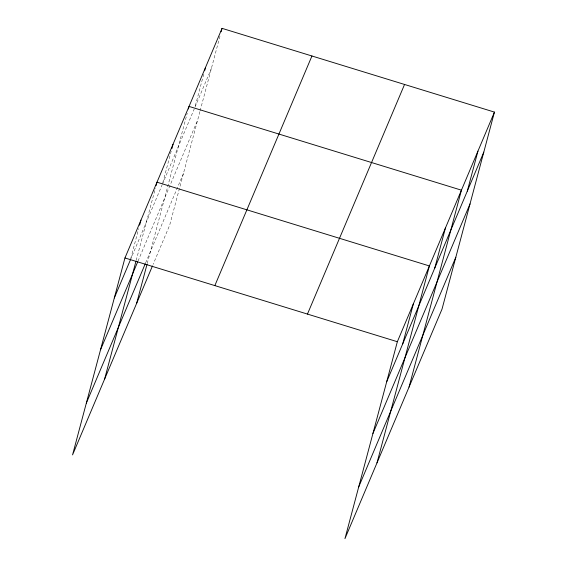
<?xml version="1.0" encoding="UTF-8"?>
<svg xmlns="http://www.w3.org/2000/svg" width="567" height="567" viewBox="0 0 567 567"><rect width="100%" height="100%" fill="white"/><g stroke="black" fill="none" stroke-linecap="round" stroke-linejoin="round"><path stroke-width="0.43" stroke-dasharray="2.83 2.13" d="M130.779 258.389L138.709 228.593M136.186 260.409L155.408 188.152M162.821 182.617L171.659 149.412M147.257 263.457L187.223 113.23M203.737 74.199L194.899 107.397L211.406 68.366M199.889 111.656L169.653 225.283L153.147 264.314M200.116 110.813L220.017 36.012M130.325 260.09L162.027 185.125M162.368 184.318L194.212 109.027M138.022 261.089L197.628 120.147M145.648 262.854L183.432 173.502"/><path stroke-width="0.85" d="M494.445 112.103L397.347 341.717L344.949 538.65L442.047 309.036L494.445 112.103L222.051 28.35L124.953 257.964L72.555 454.897L152.459 265.944M139.617 225.184L140.97 220.081M104.597 379.125L135.96 261.252M156.088 185.6L156.995 182.191L429.389 265.944L376.991 462.878M171.886 148.561L173.02 144.309M136.64 303.352L147.03 264.3M188.357 108.97L189.038 106.419L461.432 190.172L409.034 387.105M204.637 70.79L205.545 67.388M221.144 31.752L222.051 28.35M402.719 343.843L413.371 303.834M434.761 268.071L445.414 228.062M467.293 191.15L477.938 151.141M114.307 297.98L130.325 260.09M100.529 349.761L137.682 261.897M86.333 403.116L145.301 263.662M214.843 285.605L311.942 55.991M307.456 314.083L404.554 84.462M386.701 381.733L483.8 152.119M372.923 433.514L470.022 203.9M358.727 486.869L455.825 257.255M124.953 257.964L397.347 341.717"/></g></svg>
